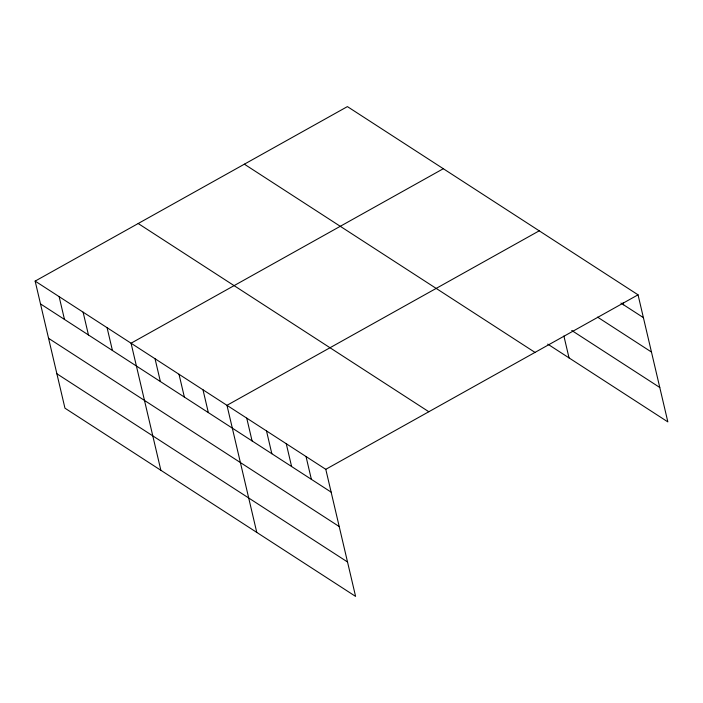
<?xml version="1.0" encoding="UTF-8"?>
<svg xmlns="http://www.w3.org/2000/svg" width="703" height="703" viewBox="0 0 703 703"><rect width="100%" height="100%" fill="white"/><g stroke="black" fill="none" stroke-linecap="round" stroke-linejoin="round"><path stroke-width="1.05" d="M35.15 281.103L325.788 469.323L355.595 596.399L64.957 408.179L35.15 281.103L347.405 106.601L638.043 294.821L667.85 421.897L547.725 344.101M443.321 168.711L131.057 343.213L160.864 470.289M539.227 230.821L226.972 405.323L256.771 532.408M325.788 469.323L638.043 294.821M620.934 303.081L643.394 317.624M597.568 317.123L651.461 352.036M571.741 330.472L659.783 387.485M244.363 164.186L535.001 352.405M138.192 223.519L428.83 411.738M40.502 303.907L331.131 492.126M48.569 338.319L339.206 526.538M56.881 373.768L347.519 561.987M623.139 302.747L623.631 304.821M563.894 336.008L569.035 357.906M306.025 456.519L311.367 479.323M286.262 443.725L291.604 466.528M266.499 430.921L271.841 453.725M246.735 418.127L252.078 440.93M202.991 389.796L208.343 412.599M179.01 374.268L184.362 397.072M155.038 358.741L160.381 381.544M107.084 327.686L112.427 350.489M83.103 312.158L88.455 334.962M59.131 296.631L64.474 319.434"/></g></svg>
